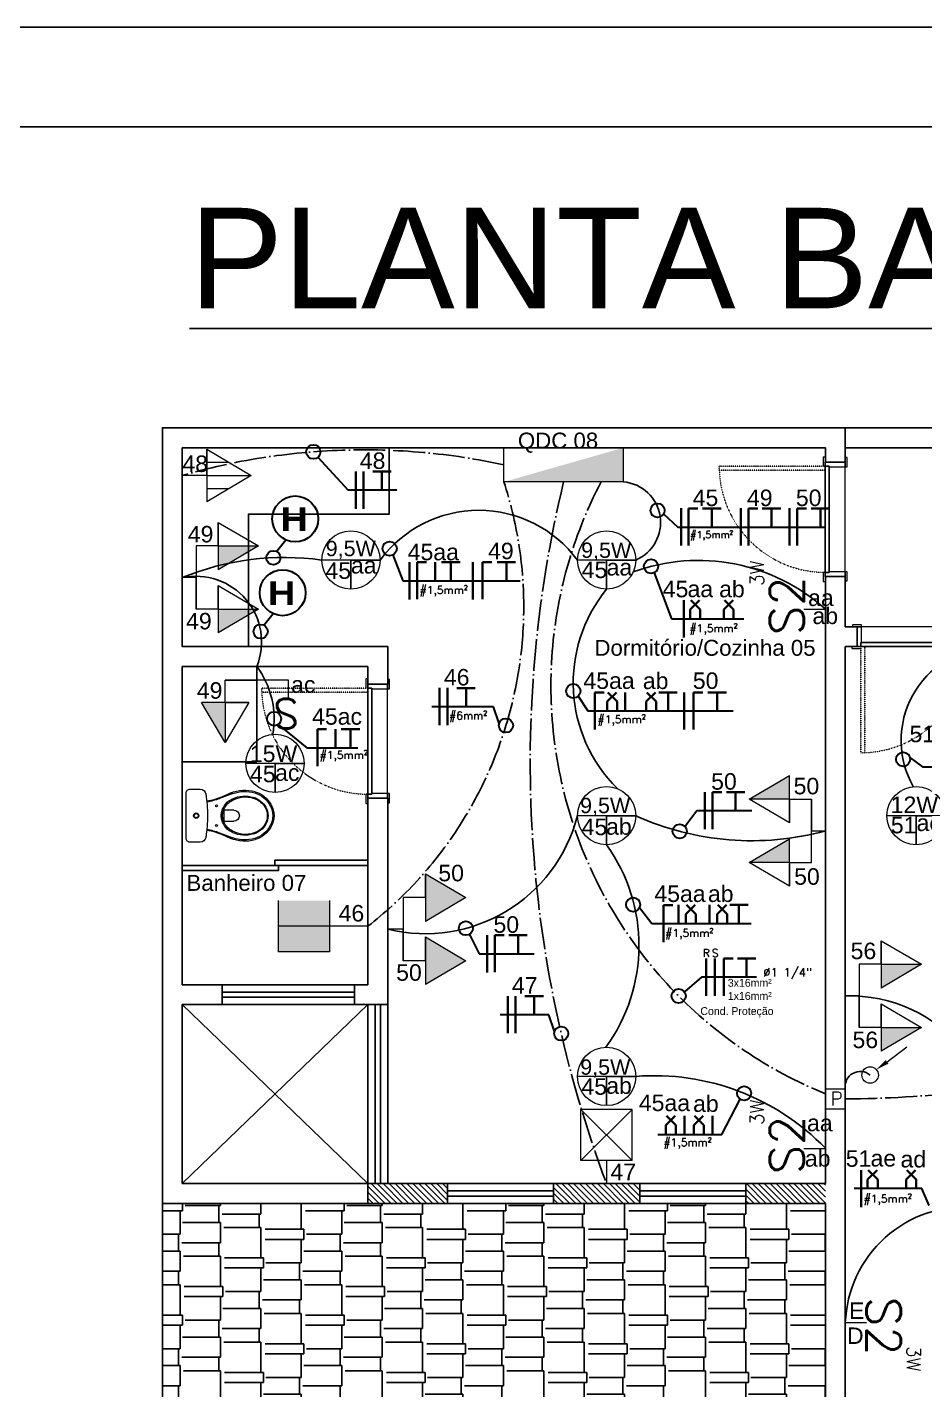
# Model space of a CAD drawing. Header units: millimetres. Extents: x 32721 to 70403, y 1490 to 13922.
# Drawn here: x 35064 to 35740, y 4918 to 5945 of the extents above; entities that cross this region are included whole.
import ezdxf
from ezdxf.enums import TextEntityAlignment as Align

# ---------------------------------------------------------------- set-up
doc = ezdxf.new("R2010")
doc.units = ezdxf.units.MM
for name, pattern in [('ACAD_ISO03W100', [30, 12, -18]), ('ACAD_ISO04W100', [30, 24, -3, 0, -3]), ('DASHDOT', [1, 0.5, -0.25, 0, -0.25])]:
    doc.linetypes.add(name, pattern=pattern)
for name, color, linetype in [('005', 9, 'Continuous'), ('08', 8, 'Continuous'), ('COMODOS', 50, 'Continuous'), ('EJEL25170TP', 1, 'DASHDOT'), ('VIEWPORT', 10, 'Continuous')]:
    doc.layers.add(name, color=color, linetype=linetype)
for name, color, linetype, lineweight in [('A-DOOR', 9, 'Continuous', 9), ('EJEL05130C', 130, 'Continuous', 30), ('EJEL0550C', 50, 'Continuous', 35), ('EJEL0580C', 80, 'Continuous', 9), ('EJEL09210C', 210, 'Continuous', 9), ('EJEL25170C', 170, 'Continuous', 25), ('EJEL3040C', 40, 'Continuous', 9), ('EJELFORMATO', 170, 'Continuous', 25), ('P-SANR-FIXT', 9, 'Continuous', 18)]:
    doc.layers.add(name, color=color, linetype=linetype, lineweight=lineweight)
doc.styles.add('COTAS', font='arial.ttf', dxfattribs={"height": 12})
doc.styles.add('M_abG50', font='', dxfattribs={"width": 1.1, "height": 0.13})
doc.styles.add('PADRÃO', font='', dxfattribs={"height": 0.2})
doc.styles.add('ROMANS', font='romans.shx')
doc.styles.add('ROMANSI', font='RomanS')
doc.styles.add('SR60', font='simplex', dxfattribs={"height": 0.15})
doc.styles.add('SR80', font='SIMPLEX', dxfattribs={"height": 0.1})
doc.styles.get('M_abG50').set_extended_font_data('Arial Black')
doc.styles.get('PADRÃO').set_extended_font_data('AvantGarde Bk BT')

# ---------------------------------------------------------------- blocks, each defined once
blk = doc.blocks.new('Bacia Sanitária - Caixa Acoplada-736075-Planta Baixa Térreo')
at = {"layer": 'P-SANR-FIXT'}
for p, q in [((-46, 446), (-18, 382)), ((-18, 382), (-46, 446)), ((-4, 360), (-42, 462)), ((82, 468), (82, 396)), ((168, 396), (168, 468)), ((292, 462), (254, 360)), ((268, 382), (296, 447)), ((268, 382), (296, 445)), ((82, 396), (82, 392)), ((168, 392), (168, 396)), ((-75, 215), (-75, 139)), ((-75, 215), (-75, 139)), ((325, 139), (325, 215)), ((325, 139), (325, 215)), ((-45, 110), (295, 110)), ((-45, 110), (295, 110))]:
    blk.add_line(p, q, dxfattribs=at)
for centre, radius, start, end in [((142, 569), 207, 119.8934, 162.9037), ((142, 569), 207, 119.8934, 162.9037), ((142, 569), 197, 117.6683, 162.9037), ((125, 599), 173, 89.9999, 119.8345), ((125, 599), 173, 89.9999, 119.8345), ((125, 599), 163, 89.9999, 117.1336), ((125, 599), 128, 89.9999, 120.0915), ((125, 599), 122, 89.9999, 120.0799), ((125, 599), 173, 60.1403, 90.0001), ((125, 599), 173, 60.1403, 90.0001), ((125, 599), 163, 62.8643, 90.0001), ((125, 599), 128, 60.0615, 90.0001), ((125, 599), 122, 60.1319, 90.0001), ((108, 569), 197, 17.096, 62.33), ((108, 569), 207, 17.0964, 60.0857), ((108, 569), 207, 17.0964, 60.0857), ((199, 551), 267, 162.9037, 203.3677), ((199, 551), 267, 162.9037, 203.4156), ((199, 551), 257, 162.9037, 200.3748), ((199, 551), 222, 162.9038, 204.386), ((181, 555), 197, 159.8293, 214.7002), ((142, 569), 163, 120.1119, 162.9038), ((142, 569), 157, 120.1036, 159.8293), ((108, 569), 157, 20.1697, 60.0616), ((108, 569), 163, 17.0964, 60.0087), ((69, 555), 197, 325.2993, 20.1697), ((51, 551), 222, 335.6141, 17.0964), ((51, 551), 257, 339.6252, 17.096), ((51, 551), 267, 336.5877, 17.0964), ((51, 551), 267, 336.5877, 17.0964), ((132, 521), 148, 204.386, 254.5002), ((132, 521), 138, 214.7002, 254.4981), ((125, 468), 42.6, 90, 180), ((125, 468), 42.6, 0.2707, 90.0001), ((118, 521), 148, 285.5003, 335.6141), ((118, 521), 138, 291.2111, 325.2993), ((-471, 187), 494, 9.1619, 23.2779), ((-471, 187), 494, 9.1619, 23.2779), ((-471, 187), 499, 9.1306, 20.3751), ((51, 338), 6.91, 90, 270), ((51, 338), 6.91, 270, 90), ((125, 987), 592, 265.8745, 270), ((125, 497), 123, 254.5002, 270), ((125, 497), 113, 254.4981, 270.0003), ((125, 987), 592, 270, 274.1255), ((125, 497), 113, 270, 285.5011), ((125, 497), 123, 269.9999, 285.5003), ((118, 521), 138, 285.5011, 291.2111), ((199, 338), 6.91, 90, 270), ((199, 338), 6.91, 270, 90), ((721, 187), 499, 159.6251, 170.8694), ((721, 187), 494, 156.7225, 170.8381), ((721, 187), 494, 156.7225, 170.8381), ((-32, 215), 43.2, 99.0149, 179.4935), ((-32, 215), 43.2, 99.0149, 179.4935), ((125, -711), 982, 89.9988, 99.5752), ((125, -711), 982, 96.3826, 99.5752), ((125, 185), 20.2, 90, 270), ((125, -711), 982, 80.4248, 90.0012), ((125, 185), 20.2, 270, 90), ((125, -711), 982, 80.4248, 83.6174), ((282, 215), 43.2, 0.4859, 80.9851), ((282, 215), 43.2, 0.4859, 80.9851), ((-46, 139), 29.3, 180.6996, 271.3234), ((-46, 139), 29.3, 180.6996, 271.3234), ((125, 185), 15.3, 90, 270), ((125, 185), 15.3, 267.6108, 90), ((296, 139), 29.3, 268.6766, 359.3223), ((296, 139), 29.3, 268.6766, 359.3223)]:
    blk.add_arc(centre, radius, start, end, dxfattribs=at)
blk = doc.blocks.new('Porta de madeira - 80x240cm 2-909150-Planta Baixa Térreo')
at = {"layer": 'A-DOOR', "lineweight": 18}
for p, q in [((-520, 122), (-520, 107)), ((-450, 122), (-520, 122)), ((-485, 107), (-450, 107)), ((-450, 107), (-485, 107)), ((-450, 107), (-450, 122)), ((-450, -13), (-450, 107)), ((340, 107), (-450, 107)), ((410, 122), (340, 122)), ((340, 122), (340, 107)), ((340, 107), (375, 107)), ((375, 107), (340, 107)), ((340, 107), (340, -13)), ((410, 107), (410, 122)), ((-525, -43), (-525, -58)), ((-525, -58), (-455, -58)), ((-455, -43), (-485, -43)), ((-485, -43), (-455, -43)), ((-455, -43), (-455, -13)), ((-455, -13), (-450, -13)), ((340, -13), (345, -13)), ((345, -13), (345, -43)), ((375, -43), (345, -43)), ((345, -43), (345, -58)), ((345, -43), (375, -43)), ((345, -58), (415, -58)), ((415, -58), (415, -43))]:
    blk.add_line(p, q, dxfattribs=at)
at = {"layer": 'A-DOOR', "lineweight": 25}
for p, q in [((345, -13), (-455, -13)), ((-455, -13), (-455, -43)), ((-425, -43), (-455, -43)), ((-425, -43), (345, -43)), ((345, -43), (345, -13))]:
    blk.add_line(p, q, dxfattribs=at)
at = {"layer": 'A-DOOR', "linetype": 'ACAD_ISO03W100', "lineweight": 25, "ltscale": 0.1}
for p, q in [((-455, -43), (-455, -843)), ((-425, -843), (-425, -43)), ((-455, -843), (-425, -843))]:
    blk.add_line(p, q, dxfattribs=at)
at = {"layer": 'A-DOOR', "linetype": 'ACAD_ISO03W100', "lineweight": 18, "ltscale": 0.1}
blk.add_arc((-455, -43), 800, 272.1491, 0, dxfattribs=at)
blk = doc.blocks.new('A$C4F674D86')
at = {"layer": 'EJEL0580C'}
for p, q in [((16.16, 0), (-16.16, 0)), ((16.16, 0), (-16.16, 0)), ((0, 0), (0, -16.16)), ((0, -16.16), (0, 0)), ((0, 0), (16.16, 0)), ((0, 0), (0, -16.16)), ((0, -16.16), (0, 0)), ((0, 0), (16.16, 0))]:
    blk.add_line(p, q, dxfattribs=at)
blk.add_circle((0, 0), 16.16, dxfattribs=at)
blk.add_circle((0, 0), 16.16, dxfattribs=at)
blk = doc.blocks.new('tomada e int')
at = {"layer": 'EJEL0580C'}
h = blk.add_hatch(color=256, dxfattribs=at)
h.dxf.hatch_style = 1
h.paths.add_polyline_path([(2009.6, 3072.4), (2009.6, 3090.2), (1979.4, 3072.4)])
for p, q in [((1979.4, 3072.4), (2009.6, 3090.2)), ((2009.6, 3054.5), (2009.6, 3090.2)), ((2009.6, 3054.5), (1979.4, 3072.4)), ((2009.6, 3072.4), (1979.4, 3072.4)), ((2009.6, 3072.4), (2026.4, 3072.4)), ((2009.6, 3072.4), (2009.6, 3054.5)), ((2026.4, 3024.7), (2026.4, 3072.4)), ((2026.4, 3072.4), (2026.4, 3048.5)), ((2026.4, 3048.5), (2036.8, 3048.5)), ((2012.4, 3024.7), (2026.4, 3024.7))]:
    blk.add_line(p, q, dxfattribs=at)
at = {"layer": 'EJEL0580C', "style": 'SR80'}
blk.add_text('S', height=22.3, rotation=90, dxfattribs=at).set_placement((2012.4, 3016.9))
blk = doc.blocks.new('A$C3D7A1D48')
at = {"layer": 'EJEL0580C'}
blk.add_line((6.63, 0), (-6.63, 0), dxfattribs=at)
at = {"layer": 'EJEL0580C', "style": 'SR80'}
blk.add_text('S2', height=21.161, rotation=270, dxfattribs=at).set_placement((6.64, 16.05))
blk = doc.blocks.new('s2 3w')
at = {"layer": 'EJEL0580C', "xscale": 1.21732736314486, "yscale": 1.21732736314486, "zscale": 1.21732736314486}
blk.add_blockref('A$C3D7A1D48', (2289.9, 2240.1), dxfattribs=at)
at = {"layer": 'EJEL0580C', "style": 'SR60'}
blk.add_text('3W', height=10.3, rotation=270, dxfattribs=at).set_placement((2328.2, 2222.6))
blk = doc.blocks.new('A$C0AE3526C')
at = {"layer": 'EJEL0580C'}
h = blk.add_hatch(color=256, dxfattribs=at)
h.dxf.hatch_style = 1
h.paths.add_polyline_path([(47.61, 15.87), (15.87, 15.87), (15.87, -15.87), (47.61, -15.87)])
h = blk.add_hatch(color=256, dxfattribs=at)
h.dxf.hatch_style = 1
h.paths.add_polyline_path([(47.61, -15.87), (47.61, 0), (15.87, 0), (15.87, -15.87)])
for p, q in [((15.87, 15.87), (47.61, 15.87)), ((15.87, -15.87), (15.87, 15.87)), ((15.87, -15.87), (15.87, 15.87)), ((47.61, -15.87), (47.61, 15.87)), ((47.61, -15.87), (47.61, 15.87)), ((-7.92, 0), (47.61, 0)), ((0, 0), (47.61, 0))]:
    blk.add_line(p, q, dxfattribs=at)
blk = doc.blocks.new('tomada dupla media 01')
at = {"layer": 'EJEL0580C'}
h = blk.add_hatch(color=256, dxfattribs=at)
h.dxf.hatch_style = 1
h.paths.add_polyline_path([(1921.4, 2677.1), (1903.5, 2677.1), (1921.4, 2646.8)])
h = blk.add_hatch(color=256, dxfattribs=at)
h.dxf.hatch_style = 1
h.paths.add_polyline_path([(1969.1, 2677.1), (1951.2, 2677.1), (1969.1, 2646.8)])
for p, q in [((1945.2, 2693.8), (1945.2, 2704.2)), ((1969.1, 2693.8), (1921.4, 2693.8)), ((1921.4, 2693.8), (1945.2, 2693.8)), ((1921.4, 2677.1), (1921.4, 2693.8)), ((1969.1, 2677.1), (1969.1, 2693.8)), ((1939.2, 2677.1), (1903.5, 2677.1)), ((1921.4, 2646.8), (1903.5, 2677.1)), ((1921.4, 2677.1), (1939.2, 2677.1)), ((1939.2, 2677.1), (1921.4, 2646.8)), ((1921.4, 2677.1), (1921.4, 2646.8)), ((1986.9, 2677.1), (1951.2, 2677.1)), ((1969.1, 2646.8), (1951.2, 2677.1)), ((1969.1, 2677.1), (1986.9, 2677.1)), ((1986.9, 2677.1), (1969.1, 2646.8)), ((1969.1, 2677.1), (1969.1, 2646.8))]:
    blk.add_line(p, q, dxfattribs=at)
blk = doc.blocks.new('A$C51C8040F')
at = {"layer": 'EJEL0580C'}
h = blk.add_hatch(color=256, dxfattribs=at)
h.dxf.hatch_style = 1
h.paths.add_polyline_path([(0, -16.93), (28.69, 0), (0, 16.93)])
for p, q in [((0, 0), (0, 16.93)), ((0, 16.93), (0, -16.93)), ((0, 16.93), (28.69, 0)), ((0, 0), (-15.87, 0)), ((28.69, 0), (0, -16.93))]:
    blk.add_line(p, q, dxfattribs=at)
blk = doc.blocks.new('tv 2 altas')
at = {"layer": 'EJEL0580C'}
for p, q in [((-37.6, 2842.2), (10, 2842.2)), ((10, 2842.2), (-13.8, 2842.2)), ((-13.8, 2842.2), (-13.8, 2830.6))]:
    blk.add_line(p, q, dxfattribs=at)
at = {"layer": 'EJEL0580C', "xscale": 1.059979705887933, "yscale": 1.059979705887933, "zscale": 1.059979705887933, "rotation": 90}
for p in [(-37.6, 2859), (10, 2859)]:
    blk.add_blockref('A$C51C8040F', p, dxfattribs=at)
blk = doc.blocks.new('A$C1FA829F1')
at = {"layer": 'EJEL0580C'}
for p, q in [((0, 0), (0, 16.93)), ((0, 16.93), (0, -16.93)), ((0, 16.93), (28.69, 0)), ((0, 0), (-15.87, 0)), ((0, 8.46), (14.34, 8.46)), ((28.69, 0), (0, -16.93)), ((0, 0), (28.69, 0)), ((0, -8.46), (14.34, -8.46))]:
    blk.add_line(p, q, dxfattribs=at)
blk = doc.blocks.new('A$C15267267')
at = {"layer": 'EJEL0580C'}
for p, q in [((-37.03, -21.16), (-37.03, 0)), ((37.03, 0), (-37.03, 0)), ((37.03, -21.16), (37.03, 0)), ((37.03, -21.16), (-37.03, -21.16))]:
    blk.add_line(p, q, dxfattribs=at)
blk.add_solid([(37.03, 0), (37.03, -21.16), (-37.03, -21.16)], dxfattribs=at)
blk = doc.blocks.new('A$C45B0798E')
at = {"layer": 'EJEL0580C'}
for p, q in [((-15.87, -15.87), (-15.87, 15.87)), ((-15.87, 15.87), (15.87, 15.87)), ((15.87, -15.87), (15.87, 15.87)), ((-26.87, 0), (-30.17, 0)), ((-15.87, 0), (-26.87, 0)), ((-15.87, -15.87), (15.87, -15.87))]:
    blk.add_line(p, q, dxfattribs=at)
at = {"layer": 'EJEL0580C', "ltscale": 0.015}
for p, q in [((-15.87, -15.87), (15.87, 15.87)), ((-15.87, 15.87), (15.87, -15.87))]:
    blk.add_line(p, q, dxfattribs=at)
blk = doc.blocks.new('A$C71E37391')
at = {"layer": 'EJEL0550C', "ltscale": 0.015}
for p, q in [((7, 14), (-7, 14)), ((0, 0), (0, 14))]:
    blk.add_line(p, q, dxfattribs=at)
blk = doc.blocks.new('A$C1116134A')
at = {"layer": 'EJEL0550C', "ltscale": 0.015}
for p, q in [((0, -14), (0, 14)), ((0, 14), (7, 14))]:
    blk.add_line(p, q, dxfattribs=at)
blk = doc.blocks.new('A$C33D512FD')
at = {"layer": 'EJEL0550C', "ltscale": 0.015}
for p, q in [((-3.8, 7), (3.3, 14)), ((3.8, 7), (-3.3, 14)), ((-3.8, 0), (-3.8, 7)), ((3.8, 0), (3.8, 7))]:
    blk.add_line(p, q, dxfattribs=at)
blk = doc.blocks.new('A$C4247474B')
at = {"layer": 'EJEL0580C'}
for p, q in [((0, 0), (31.7, 0)), ((0, 0), (0, -31.7)), ((31.7, 0), (31.7, -31.7)), ((0, -31.7), (31.7, -31.7))]:
    blk.add_line(p, q, dxfattribs=at)
at = {"layer": 'EJEL0580C', "style": 'SR80'}
blk.add_text('P', height=21.2, rotation=270, dxfattribs=at).set_placement((5.5, -8.3))
blk = doc.blocks.new('A$C1F842686')
at = {"layer": 'EJEL0580C', "linetype": 'ByBlock', "lineweight": -2}
blk.add_line((10.47, 8.12), (22.77, 17.5), dxfattribs=at)
at = {"layer": 'EJEL0580C'}
blk.add_circle((0, 0), 5.13, dxfattribs=at)
blk.add_solid([(11.32, 7), (3.73, 3.27), (9.61, 9.24)], dxfattribs=at)

msp = doc.modelspace()

# ---------------------------------------------------------------- hatches: boundary and pattern name
at = {"layer": '08'}
h = msp.add_hatch(dxfattribs=at)
h.set_pattern_fill('ANSI31', color=256, angle=90)
h.set_pattern_definition([(135, (-91648.4833, -81460.9342), (-2.24506403, -2.24506403), [])])
h.paths.add_polyline_path([(35380.5, 5058.2), (35380.5, 5073.2), (35320.5, 5073.2), (35320.5, 5058.2)])
h.paths.add_polyline_path([(35525.5, 5058.2), (35525.5, 5073.2), (35460.5, 5073.2), (35460.5, 5058.2)])
h.paths.add_polyline_path([(35605.5, 5073.2), (35605.5, 5058.2), (35665.5, 5058.2), (35665.5, 5073.2)])
h = msp.add_hatch(dxfattribs=at)
h.set_pattern_fill('AR-RSHKE', color=256, scale=0.1, angle=90)
h.set_pattern_definition([(90, (-91648.483, -81460.934), (-30.48, 64.77), [15.24, -12.7, 17.78, -7.62, 22.86, -10.16]), (90, (-91649.753, -81445.694), (-30.48, 64.77), [12.7, -48.26, 10.16, -15.24]), (90, (-91646.578, -81415.214), (-30.48, 64.77), [7.62, -78.74]), (180, (-91648.483, -81460.934), (-30.48, -21.59), [29.21, -92.71]), (180, (-91648.483, -81445.694), (-30.48, -21.59), [28.575, -93.345]), (180, (-91648.483, -81432.994), (-30.48, -21.59), [26.67, -95.25]), (180, (-91646.578, -81415.214), (-30.48, -21.59), [29.21, -92.71]), (180, (-91646.578, -81407.594), (-30.48, -21.59), [29.21, -92.71]), (180, (-91648.483, -81384.734), (-30.48, -21.59), [27.94, -93.98])])
h.paths.add_polyline_path([(35165.5, 5058.2), (35165.5, 4688.2), (35680.5, 4688.2), (35680.5, 4673.2), (35785.5, 4673.2), (35785.5, 4873.2), (35665.5, 4873.2), (35665.5, 5058.2), (35320.5, 5058.2)])

# ---------------------------------------------------------------- linework, layer by layer
at = {"layer": '005'}
for q in [(35236.7, 5463.2), (35180.5, 5391.3)]:
    msp.add_line((35236.7, 5391.3), q, dxfattribs=at)
msp.add_lwpolyline([(35180.5, 5628.2), (35336.6, 5628.2), (35336.6, 5578.2), (35230.5, 5578.2), (35230.5, 5478.2), (35180.5, 5478.2), (35180.5, 5624.4)], dxfattribs=at)
for points in [[(35180.5, 5313.2), (35180.5, 5309.4), (35253.1, 5309.4), (35253.1, 5313.2)], [(35320.5, 5313.2), (35320.5, 5317.1), (35250.2, 5317.1), (35250.2, 5313.2)]]:
    msp.add_lwpolyline(points, close=True, dxfattribs=at)
at = {"layer": '08'}
for p, q in [((35680.5, 5643.2), (35165.5, 5643.2)), ((35165.5, 5643.2), (35165.5, 5208.2)), ((35680.5, 5617.2), (35680.5, 5643.2)), ((35180.5, 5628.2), (35180.5, 5478.2)), ((35665.5, 5628.2), (35180.5, 5628.2)), ((35665.5, 5617.2), (35665.5, 5628.2)), ((35665.5, 5451.2), (35665.5, 5531.2)), ((35680.5, 5493.2), (35680.5, 5531.2)), ((35665.5, 5493.2), (35665.5, 5073.2)), ((35689.3, 5493.2), (35680.5, 5493.2)), ((35180.5, 5478.2), (35335.5, 5478.2)), ((35335.5, 5478.2), (35335.5, 5449.9)), ((35335.5, 5478.2), (35335.5, 5449.9)), ((35680.5, 5451.2), (35680.5, 5478.2)), ((35689.3, 5478.2), (35680.5, 5478.2)), ((35680.5, 5478.2), (35680.5, 4888.2)), ((35180.5, 5463.2), (35180.5, 5223.2)), ((35180.5, 5463.2), (35320.5, 5463.2)), ((35320.5, 5463.2), (35320.5, 5449.9)), ((35320.5, 5449.9), (35320.5, 5463.2)), ((35665.5, 5073.2), (35665.5, 5371.2)), ((35665.5, 5073.2), (35665.5, 5371.2)), ((35680.5, 5058.2), (35680.5, 5371.2)), ((35680.5, 5058.2), (35680.5, 5371.2)), ((35320.5, 5223.2), (35320.5, 5363.9)), ((35335.5, 5363.9), (35335.5, 5208.2)), ((35210.5, 5223.2), (35180.5, 5223.2)), ((35210.5, 5208.2), (35210.5, 5223.2)), ((35210.5, 5223.2), (35310.5, 5223.2)), ((35310.5, 5223.2), (35310.5, 5208.2)), ((35310.5, 5223.2), (35320.5, 5223.2)), ((35165.5, 5208.2), (35165.5, 5058.2)), ((35180.5, 5073.2), (35180.5, 5208.2)), ((35310.5, 5208.2), (35180.5, 5208.2)), ((35180.5, 5208.2), (35320.5, 5073.2)), ((35320.5, 5208.2), (35180.5, 5073.2)), ((35310.5, 5208.2), (35335.5, 5208.2)), ((35320.5, 5073.2), (35320.5, 5208.2)), ((35335.5, 5208.2), (35335.5, 5073.2)), ((35320.5, 5073.2), (35180.5, 5073.2)), ((35320.5, 5073.2), (35320.5, 5058.2)), ((35335.5, 5073.2), (35320.5, 5073.2)), ((35335.5, 5073.2), (35380.5, 5073.2)), ((35380.5, 5073.2), (35380.5, 5058.2)), ((35380.5, 5058.2), (35380.5, 5073.2)), ((35380.5, 5073.2), (35460.5, 5073.2)), ((35460.5, 5073.2), (35525.5, 5073.2)), ((35460.5, 5073.2), (35460.5, 5058.2)), ((35525.5, 5073.2), (35525.5, 5058.2)), ((35605.5, 5073.2), (35525.5, 5073.2)), ((35605.5, 5073.2), (35665.5, 5073.2)), ((35605.5, 5073.2), (35605.5, 5058.2)), ((35605.5, 5058.2), (35605.5, 5073.2)), ((35165.5, 5058.2), (35320.5, 5058.2)), ((35320.5, 5058.2), (35380.5, 5058.2)), ((35460.5, 5058.2), (35380.5, 5058.2)), ((35460.5, 5058.2), (35525.5, 5058.2)), ((35525.5, 5058.2), (35605.5, 5058.2)), ((35605.5, 5058.2), (35665.5, 5058.2)), ((35665.5, 5058.2), (35665.5, 4873.2))]:
    msp.add_line(p, q, dxfattribs=at)
at = {"layer": '08', "ltscale": 0.9}
for p, q in [((35680.5, 5617.2), (35665.5, 5617.2)), ((35665.5, 5531.2), (35680.5, 5531.2)), ((35689.3, 5493.2), (35689.3, 5478.2)), ((35335.5, 5449.9), (35320.5, 5449.9)), ((35320.5, 5363.9), (35335.5, 5363.9))]:
    msp.add_line(p, q, dxfattribs=at)
at = {"layer": '08', "color": 9}
for p, q in [((35310.5, 5217.7), (35210.5, 5217.7)), ((35310.5, 5213.7), (35210.5, 5213.7)), ((35326, 5073.2), (35326, 5208.2)), ((35330, 5073.2), (35330, 5208.2)), ((35460.5, 5067.7), (35380.5, 5067.7)), ((35525.5, 5067.7), (35605.5, 5067.7)), ((35460.5, 5063.7), (35380.5, 5063.7)), ((35525.5, 5063.7), (35605.5, 5063.7))]:
    msp.add_line(p, q, dxfattribs=at)
at = {"layer": '08'}
msp.add_lwpolyline([(35165.5, 3643.2), (37165.5, 3643.2), (37165.5, 5643.2), (35165.5, 5643.2)], close=True, dxfattribs=at)
for points in [[(36650.5, 5628.2), (35680.5, 5628.2)], [(35680.5, 5531.2), (35680.5, 5493.2)], [(35680.5, 5478.2), (35680.5, 5451.2)], [(35380.5, 5058.2), (35320.5, 5058.2), (35320.5, 5058.2), (35165.5, 5058.2), (35165.5, 4688.2), (35680.5, 4688.2), (35680.5, 4673.2), (35785.5, 4673.2), (35785.5, 4873.2), (35665.5, 4873.2), (35665.5, 5058.2), (35605.5, 5058.2)], [(35525.5, 5058.2), (35460.5, 5058.2)]]:
    msp.add_lwpolyline(points, dxfattribs=at)
at = {"layer": 'EJEL05130C'}
for p, q in [((35282.8, 5621.1), (35305.7, 5596.3)), ((35342.3, 5596.3), (35305.7, 5596.3)), ((35543.5, 5578.3), (35554.2, 5568.4)), ((35554.2, 5568.4), (35665.9, 5568.4)), ((35251.7, 5549.9), (35258.6, 5558.8)), ((35339.4, 5547.4), (35346.8, 5527.9)), ((35536.4, 5533.9), (35549.3, 5499.1)), ((35346.8, 5527.9), (35435.4, 5527.9)), ((35242.1, 5494.3), (35249, 5503.1)), ((35549.3, 5499.1), (35604, 5499.1)), ((35479.1, 5440.8), (35486.4, 5429.7)), ((35415.3, 5432.9), (35368.7, 5432.9)), ((35419.5, 5420.1), (35415.3, 5432.9)), ((35486.4, 5429.7), (35595.8, 5429.7)), ((35252.8, 5419.4), (35274.5, 5401.9)), ((35274.5, 5401.9), (35313, 5401.9)), ((35729.2, 5394.5), (35738.6, 5387.6)), ((35738.6, 5387.6), (35787.7, 5387.5)), ((35559.5, 5342.6), (35568.6, 5354.5)), ((35568.6, 5354.5), (35609.9, 5354.5)), ((35525.4, 5281.5), (35534.5, 5269.4)), ((35397.2, 5261.2), (35404.5, 5246.6)), ((35534.5, 5269.4), (35609.5, 5269.4)), ((35404.5, 5246.6), (35445.9, 5246.6)), ((35572, 5228.9), (35559.2, 5217.8)), ((35613.5, 5228.9), (35572, 5228.9)), ((35457, 5200.6), (35420.3, 5200.6)), ((35461.2, 5187.8), (35457, 5200.6)), ((35587.5, 5110.3), (35601.2, 5136.9)), ((35539.1, 5110.3), (35587.5, 5110.3)), ((35738.1, 5069.4), (35687.2, 5069.4)), ((35743.8, 5056.8), (35738.1, 5069.4))]:
    msp.add_line(p, q, dxfattribs=at)
at = {"layer": 'EJEL05130C', "ltscale": 0.001}
for centre in [(35279.4, 5625.1), (35538.9, 5580.9), (35249.2, 5545.2), (35336.9, 5552.1), (35534, 5538.7), (35239.6, 5489.6), (35475.4, 5444.7), (35249.8, 5423.8), (35424.6, 5418.7), (35724.1, 5393.2), (35555.6, 5338.9), (35520.5, 5283.6), (35394.4, 5265.8), (35554.8, 5214.7), (35466.3, 5186.4), (35604.2, 5141.3)]:
    msp.add_circle(centre, 5.33, dxfattribs=at)
at = {"layer": 'EJEL05130C'}
for centre in [(35265.7, 5574.5), (35256.2, 5518.8)]:
    msp.add_circle(centre, 17.3, dxfattribs=at)
at = {"layer": 'EJEL0550C', "ltscale": 0.015}
for p, q in [((35311.3, 5582.2), (35311.3, 5610.3)), ((35317.1, 5582.2), (35317.1, 5610.3)), ((35556.6, 5554.4), (35556.6, 5582.5)), ((35601.7, 5554.4), (35601.7, 5582.5)), ((35638.5, 5554.4), (35638.5, 5582.5)), ((35351.9, 5513.8), (35351.9, 5541.9)), ((35371.2, 5527.8), (35371.2, 5541.8)), ((35399.7, 5513.8), (35399.7, 5541.9)), ((35558.6, 5485.1), (35558.6, 5513.2)), ((35563.5, 5506.1), (35570.5, 5513.2)), ((35571, 5506.1), (35564, 5513.2)), ((35588.8, 5506.2), (35595.8, 5513.2)), ((35596.3, 5506.2), (35589.3, 5513.2)), ((35563.5, 5499.1), (35563.5, 5506.1)), ((35571, 5499.1), (35571, 5506.1)), ((35588.8, 5499.1), (35588.8, 5506.2)), ((35596.3, 5499.1), (35596.3, 5506.2)), ((35374.6, 5418.9), (35374.6, 5447)), ((35380.4, 5418.9), (35380.4, 5447)), ((35514.5, 5429.7), (35514.5, 5443.7)), ((35558.9, 5415.7), (35558.9, 5443.7)), ((35282.4, 5388), (35282.4, 5416)), ((35282.4, 5416), (35289.4, 5416)), ((35296.1, 5401.9), (35296.1, 5415.9)), ((35314.4, 5415.9), (35300.4, 5415.9)), ((35307.4, 5401.9), (35307.4, 5415.9)), ((35307.4, 5415.9), (35314.4, 5415.9)), ((35574.6, 5340.5), (35574.6, 5368.5)), ((35554.8, 5269.4), (35554.8, 5283.4)), ((35578.2, 5269.4), (35578.2, 5283.4)), ((35410.5, 5232.5), (35410.5, 5260.6)), ((35575.5, 5214.8), (35575.5, 5242.9)), ((35582, 5214.8), (35582, 5242.9)), ((35425.9, 5186.6), (35425.9, 5214.6)), ((35431.7, 5186.6), (35431.7, 5214.6)), ((35559.2, 5110.3), (35559.2, 5124.3)), ((35580.3, 5110.3), (35580.3, 5124.3)), ((35692.5, 5055.4), (35692.5, 5083.4)), ((35697.3, 5076.4), (35704.4, 5083.4)), ((35697.3, 5069.4), (35697.3, 5076.4)), ((35704.9, 5076.4), (35697.8, 5083.4)), ((35704.9, 5069.4), (35704.9, 5076.4)), ((35726.3, 5076.4), (35733.3, 5083.4)), ((35726.3, 5069.4), (35726.3, 5076.4)), ((35733.8, 5076.4), (35726.8, 5083.4)), ((35733.8, 5069.4), (35733.8, 5076.4))]:
    msp.add_line(p, q, dxfattribs=at)
at = {"layer": 'EJEL25170C'}
for centre, radius, start, end in [((35510.4, 5571.8), 30.8, 293.1317, 84.7237), ((35404.1, 5488.5), 92.5, 36.4388, 143.5612), ((35257.7, 5340.7), 204.7, 82.1434, 112.1721), ((35569.7, 5400.1), 143.1, 47.9775, 110.0866), ((35190.7, 5481.7), 49.6, 338.1519, 101.8526), ((35587, 5450.8), 111.7, 140.769, 225.4981), ((35793.4, 5407.5), 70.8, 93.1079, 209.4905), ((35183.2, 5423.6), 66.6, 350.0806, 36.557), ((35363.8, 5380.1), 118.4, 256.1479, 345.6466), ((35610, 5544.5), 212.7, 245.6899, 285.1164), ((35394.7, 5252.8), 130.2, 323.8857, 35.6681), ((35684, 5104.7), 110.1, 344.6139, 91.8616), ((35536.4, 4975.1), 179.5, 44.0171, 94.4441), ((35691.8, 5146.3), 11.5, 49.6015, 188.3761), ((35771.6, 4964.7), 91.2, 86.0965, 177.8228)]:
    msp.add_arc(centre, radius, start, end, dxfattribs=at)
at = {"layer": 'EJEL25170TP', "linetype": 'ACAD_ISO04W100'}
for centre, radius, start, end in [((35317.7, 5129.2), 497.4, 77.7735, 106.0134), ((35132.6, 5508.1), 305.4, 307.9657, 18.0001), ((36346.9, 5390.6), 904, 166.4442, 200.5525), ((35790.6, 5448.6), 332.1, 152.4089, 247.8726), ((35676.5, 5993.2), 856.1, 270.2701, 294.5986)]:
    msp.add_arc(centre, radius, start, end, dxfattribs=at)
at = {"layer": 'EJELFORMATO', "color": 7}
msp.add_lwpolyline([(32720.7, 1490.3), (39028.2, 1490.3), (39028.2, 5945.3), (32720.7, 5945.3)], close=True, dxfattribs=at)
at = {"layer": 'EJELFORMATO'}
msp.add_lwpolyline([(38953.2, 1565.3), (38953.2, 5870.3), (32908.2, 5870.3), (32908.2, 1565.3)], close=True, dxfattribs=at)

# ---------------------------------------------------------------- block references
at = {"layer": '005', "ltscale": 0.9, "xscale": 0.1000000000000582, "yscale": 0.1000000000000582, "zscale": 0.1000000000000582, "rotation": 270}
for p in [(35669.7, 5568.7), (35324.7, 5401.4)]:
    msp.add_blockref('Porta de madeira - 80x240cm 2-909150-Planta Baixa Térreo', p, dxfattribs=at)
at = {"layer": '005', "ltscale": 0.9, "xscale": 0.1000000000000582, "yscale": 0.1000000000000582, "zscale": 0.1000000000000582}
msp.add_blockref('Porta de madeira - 80x240cm 2-909150-Planta Baixa Térreo', (35737.8, 5482.5), dxfattribs=at)
at = {"layer": '005', "extrusion": (0, 0, -1), "xscale": 0.1, "yscale": 0.1, "zscale": -0.1, "rotation": 90}
msp.add_blockref('Bacia Sanitária - Caixa Acoplada-736075-Planta Baixa Térreo', (-35172.5, 5338.2), dxfattribs=at)
at = {"layer": 'EJEL0550C'}
for name, p in [('A$C71E37391', (35331.1, 5596.3)), ('A$C1116134A', (35562.3, 5568.4)), ('A$C71E37391', (35579.8, 5568.4)), ('A$C1116134A', (35607.4, 5568.4)), ('A$C71E37391', (35624.9, 5568.4)), ('A$C1116134A', (35644.3, 5568.4)), ('A$C71E37391', (35661.7, 5568.4)), ('A$C1116134A', (35357.6, 5527.9)), ('A$C71E37391', (35383, 5527.9)), ('A$C1116134A', (35407, 5527.9)), ('A$C71E37391', (35424.9, 5527.9)), ('A$C71E37391', (35394.5, 5432.9)), ('A$C1116134A', (35491.7, 5429.6)), ('A$C33D512FD', (35504.7, 5429.7)), ('A$C33D512FD', (35534.1, 5429.7)), ('A$C71E37391', (35546.8, 5429.7)), ('A$C1116134A', (35566.1, 5429.7)), ('A$C71E37391', (35583.8, 5429.6)), ('A$C1116134A', (35580.3, 5354.5)), ('A$C71E37391', (35597.8, 5354.5)), ('A$C1116134A', (35543.5, 5269.3)), ('A$C33D512FD', (35564, 5269.4)), ('A$C33D512FD', (35587.6, 5269.4)), ('A$C71E37391', (35600.3, 5269.4)), ('A$C1116134A', (35416.2, 5246.6)), ('A$C71E37391', (35433.7, 5246.6)), ('A$C1116134A', (35589, 5228.9)), ('A$C71E37391', (35606.1, 5228.9)), ('A$C71E37391', (35445.8, 5200.6)), ('A$C33D512FD', (35549, 5110.3)), ('A$C33D512FD', (35570, 5110.3))]:
    msp.add_blockref(name, p, dxfattribs=at)
at = {"layer": 'EJEL0580C'}
for name, p, xscale, yscale, zscale in [('A$C1FA829F1', (35199, 5607.3), 1.169162141850338, 1.169162141850338, 1.169162141850338), ('A$C15267267', (35468.1, 5628.2), 1.21732736314486, 1.21732736314486, 1.21732736314486), ('A$C4F674D86', (35307.7, 5543.5), 1.361119759999958, 1.361119759999958, 1.361119759999958), ('A$C4F674D86', (35500.5, 5543.5), 1.361119759999958, 1.361119759999958, 1.361119759999958), ('A$C4F674D86', (35250.5, 5390.1), 1.361119759999958, 1.361119759999958, 1.361119759999958), ('A$C4F674D86', (35500.5, 5350.7), 1.361119759999958, 1.361119759999958, 1.361119759999958), ('A$C4F674D86', (35733.9, 5350.7), 1.361119759999958, 1.361119759999958, 1.361119759999958), ('A$C4F674D86', (35500.5, 5154), 1.361119759999958, 1.361119759999958, 1.361119759999958), ('A$C1F842686', (35699.2, 5155.1), 1.21732736314486, 1.21732736314486, 1.21732736314486)]:
    msp.add_blockref(name, p, dxfattribs=dict(at, xscale=xscale, yscale=yscale, zscale=zscale))
at = {"layer": 'EJEL0580C', "xscale": 1.21732736314486, "yscale": 1.21732736314486, "zscale": 1.21732736314486}
for name, p, rotation in [('A$C0AE3526C', (35310.8, 5267.3), 180), ('A$C45B0798E', (35500.5, 5109.9), 90)]:
    msp.add_blockref(name, p, dxfattribs=dict(at, rotation=rotation))
at = {"layer": 'EJEL09210C', "xscale": 0.4756273539377351, "yscale": 0.4756273539377351, "zscale": 0.4756273539377351, "rotation": 90}
msp.add_blockref('A$C4247474B', (35665.5, 5129.6), dxfattribs=at)
at = {"layer": 'VIEWPORT'}
for name, p, rotation in [('tomada dupla media 01', (37884.7, 3585), 89.99999999999928), ('s2 3w', (37947.3, 7746.5), 180), ('tomada e int', (38285.3, 3426.4), 89.99999999999392), ('tomada dupla media 01', (32961.2, 7284.5), 270), ('tv 2 altas', (32504.9, 5251.3), 270), ('tomada dupla media 01', (38384.7, 3269.5), 89.99999999999999), ('s2 3w', (37947.3, 7339.9), 180)]:
    msp.add_blockref(name, p, dxfattribs=dict(at, rotation=rotation))
msp.add_blockref('s2 3w', (33398.6, 2728.1), dxfattribs=at)

# ---------------------------------------------------------------- texts
at = {"layer": 'COMODOS', "style": 'COTAS'}
for s, p in [('QDC 08', (35433.6, 5627.6)), ('Dormitório/Cozinha 05', (35491.3, 5471.3)), ('Banheiro 07', (35183.7, 5294))]:
    msp.add_text(s, height=12, dxfattribs=at).set_placement(p)
at = {"layer": 'COMODOS', "insert": (36026.7, 5770.7), "char_height": 75.784, "width": 1681.623, "attachment_point": 5, "style": 'COTAS'}
msp.add_mtext('\\pxql;{\\LPLANTA BAIXA DO 2º PISO}', dxfattribs=at)
at = {"layer": 'EJEL05130C', "style": 'COTAS'}
for s, height, p in [('48', 12.44, (35180.6, 5609.9)), ('48', 12.44, (35314.4, 5612.2)), ('45', 12.44, (35565.4, 5584.2)), ('49', 12.44, (35606.3, 5584.2)), ('50', 12.44, (35643.2, 5584.2)), ('49', 12.44, (35184.7, 5556.8)), ('9,5W', 11.59, (35288.7, 5546.4)), ('45aa', 12.44, (35350.5, 5543.3)), ('49', 12.44, (35411.1, 5544.1)), ('9,5W', 11.59, (35481.3, 5545.1)), ('45', 12.44, (35288.5, 5529.3)), ('aa', 12.44, (35307.7, 5533.3)), ('45', 12.44, (35481.7, 5529.9)), ('aa', 12.44, (35500.5, 5531.8)), (' ab', 12.44, (35580.5, 5515.4)), ('45', 12.44, (35542.8, 5515.4)), ('aa', 12.44, (35561.5, 5515.5)), ('aa', 12.44, (35652.4, 5508.8)), ('ab', 12.44, (35655.7, 5495.2)), ('49', 12.44, (35183.4, 5491.2)), ('46', 12.44, (35377.8, 5448.9)), ('45aa', 12.44, (35483, 5446.3)), ('ab', 12.44, (35527.8, 5446.2)), ('50', 12.44, (35565.5, 5446.3)), ('49', 12.44, (35191.5, 5438.9)), ('ac', 12.44, (35262.6, 5443.4)), ('45ac', 12.44, (35278.4, 5419.3)), ('51ae', 12.44, (35728.9, 5406.1)), ('15W', 12.44, (35231.5, 5391.2)), ('45', 12.44, (35231.6, 5375.9)), ('ac', 12.44, (35250.5, 5376.9)), ('50', 12.44, (35579.3, 5370.3)), ('50', 12.44, (35641.5, 5366.8)), ('9,5W', 11.59, (35480.5, 5352.6)), ('12W', 12.44, (35714.7, 5352.7)), ('45', 12.44, (35481.7, 5336)), ('ab', 12.44, (35500.1, 5336.3)), ('51', 12.44, (35714.8, 5337.4)), ('ae', 12.44, (35734.2, 5339.1)), ('50', 12.44, (35373.6, 5301.2)), ('50', 12.44, (35641.9, 5298.6)), ('45aa', 12.44, (35536.5, 5285.6)), ('ab', 12.44, (35576.9, 5285.6)), ('46', 12.44, (35298.4, 5270.9)), ('50', 12.44, (35415.2, 5262.4)), ('56', 12.44, (35684.5, 5242.5)), ('50', 12.44, (35341.8, 5226.2)), ('47', 12.44, (35429.1, 5216.5)), ('56', 12.44, (35685.9, 5175.4)), ('9,5W', 11.59, (35480.6, 5155.3)), ('45', 12.44, (35481.5, 5140.2)), ('ab', 12.44, (35500.2, 5140.9)), ('45aa', 12.44, (35524.8, 5127.9)), ('ab', 12.44, (35565.7, 5127.3)), ('aa', 12.44, (35651.6, 5112.7)), ('ab', 12.44, (35650, 5086)), ('51', 12.44, (35680.8, 5085.9)), (' ad', 12.44, (35717.3, 5085.4)), ('47', 12.44, (35503.4, 5075.8)), ('ae', 12.44, (35699.5, 5086.1)), ('E', 12.4, (35683.3, 4971.2)), ('D', 12.4, (35681.8, 4952.3))]:
    msp.add_text(s, height=height, dxfattribs=at).set_placement(p)
at = {"layer": 'EJEL0550C', "color": 2, "style": 'ROMANS'}
for s, height, p in [('#1,5mm²', 5.31, (35563.4, 5559.9)), ('#1,5mm²', 5.93, (35359.5, 5517.9)), ('#1,5mm²', 5.93, (35563, 5489)), ('#6mm²', 5.93, (35381.8, 5423.2)), ('#1,5mm²', 5.93, (35493.7, 5420.4)), ('#1,5mm²', 5.93, (35284.1, 5393.5)), ('#1,5mm²', 5.93, (35544.7, 5259.2)), ('R', 5.93, (35573, 5244.2)), ('S', 5.93, (35579.9, 5244.1)), ('#1,5mm²', 5.93, (35543.4, 5101.3)), ('#1,5mm²', 5.93, (35694.3, 5058.9))]:
    msp.add_text(s, height=height, dxfattribs=at).set_placement(p)
at = {"layer": 'EJEL0550C', "width": 298.839, "attachment_point": 1, "style": 'PADRÃO'}
for s, insert, char_height in [('3x16mm²\\P1x16mm²', (35591.9, 5227.6), 5.94), (' Cond. Proteção', (35569, 5206.3), 5.937)]:
    msp.add_mtext(s, dxfattribs=dict(at, insert=insert, char_height=char_height))
at = {"layer": 'EJEL3040C', "style": 'M_abG50'}
for p in [(35264.9, 5574.3), (35255.4, 5518.6)]:
    msp.add_text('H', height=17.8, dxfattribs=at).set_placement(p, align=Align.MIDDLE_CENTER)
at = {"layer": 'EJEL3040C', "style": 'ROMANSI'}
msp.add_text('Ø1 1/4"', height=6.36, dxfattribs=at).set_placement((35618.7, 5229.4))

doc.saveas('drawing.dxf')
